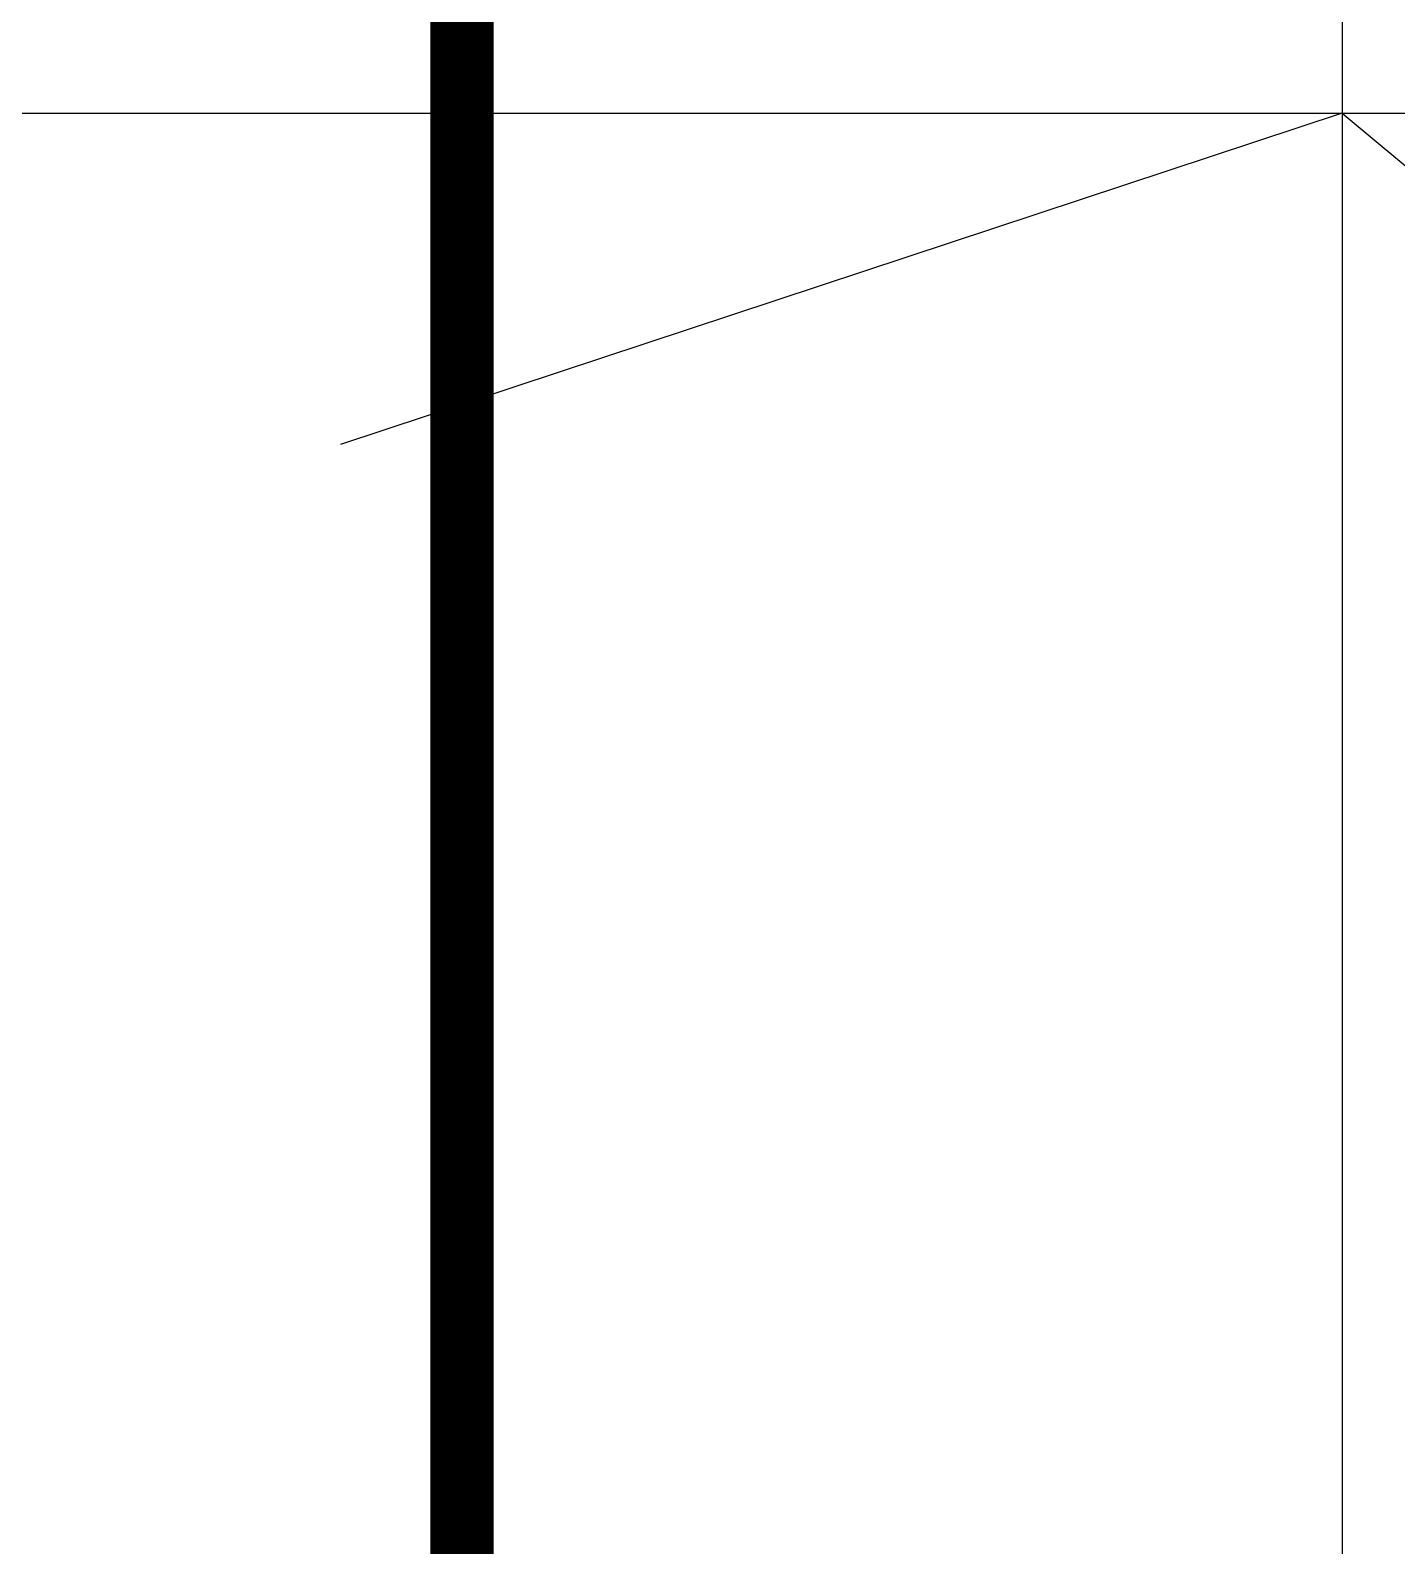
# Model space of a CAD drawing. Extents: x -22909.9 to -22897.8, y -4.7 to 4.1.
# Drawn here: x -22906.8291 to -22906.5054, y 0.775 to 1.1342 of the extents above; entities that cross this region are included whole.
import ezdxf

# ---------------------------------------------------------------- set-up
doc = ezdxf.new("R2010")
doc.units = 0
doc.header["$LTSCALE"] = 0.5
doc.header["$MEASUREMENT"] = 0
doc.linetypes.add('DASHDOT', pattern=[1, 0.5, -0.25, 0, -0.25])
doc.layers.add('COW', color=2, linetype='CONTINUOUS')
doc.layers.add('DIB-018', color=6, linetype='CONTINUOUS')

msp = doc.modelspace()

# ---------------------------------------------------------------- linework, layer by layer
at = {"layer": 'COW', "const_width": 0.015}
msp.add_lwpolyline([(-22906.72684, 1.57676), (-22906.72684, 0.47386)], dxfattribs=at)
at = {"layer": 'DIB-018'}
for p, q in [((-22906.51831, 1.42952), (-22906.51831, -0.10048)), ((-22907.879, 1.11452), (-22900.54231, 1.11452))]:
    msp.add_line(p, q, dxfattribs=at)
at = {"layer": 'DIB-018', "linetype": 'DASHDOT'}
for q in [(-22907.879, 0.66452), (-22905.43831, 0.21452)]:
    msp.add_line((-22906.51831, 1.11452), q, dxfattribs=at)

doc.saveas('drawing.dxf')
